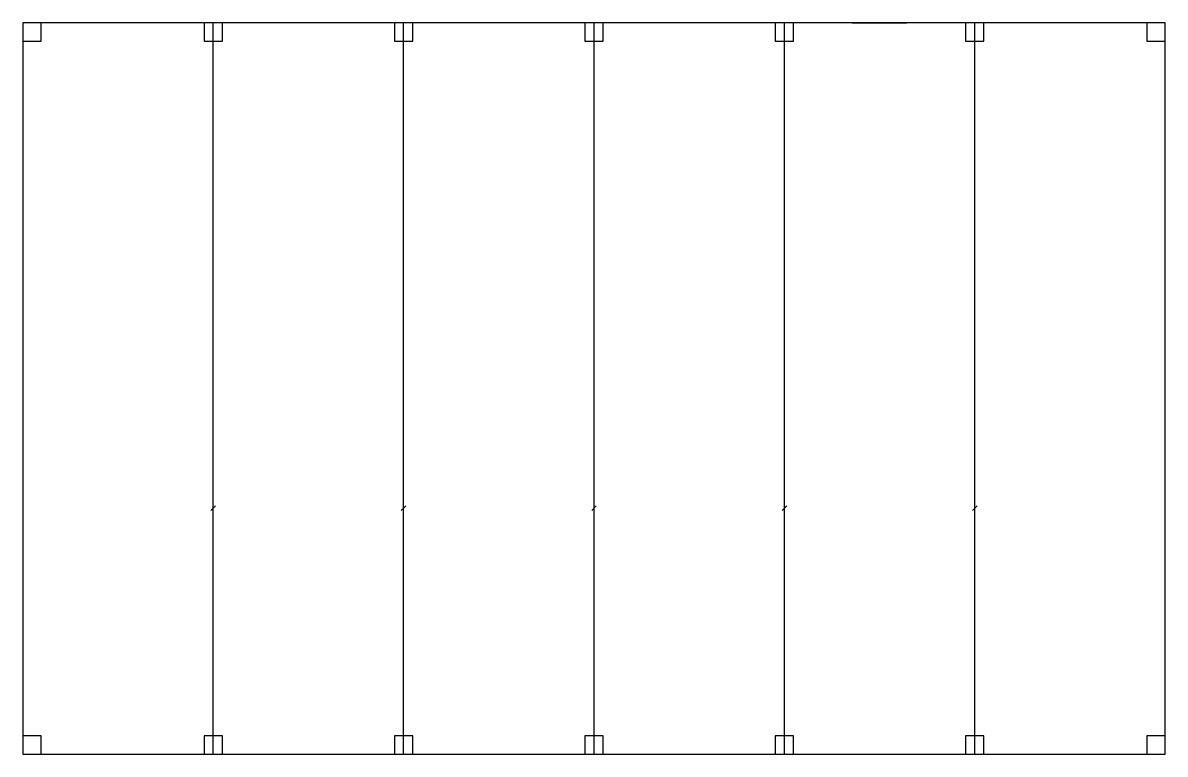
# Model space of a CAD drawing. Header units: metres. Extents: x 0 to 25000, y 0 to 16000.
import ezdxf

# ---------------------------------------------------------------- set-up
doc = ezdxf.new("R2010")
doc.units = ezdxf.units.M
for name, color, linetype in [('duvar', 1, 'Continuous'), ('k pencere', 4, 'Continuous'), ('kapı', 3, 'Continuous'), ('kolon', 2, 'Continuous')]:
    doc.layers.add(name, color=color, linetype=linetype)

msp = doc.modelspace()

# ---------------------------------------------------------------- linework, layer by layer
at = {"layer": 'duvar'}
for p, q in [((25000, 16000), (0, 16000)), ((0, 16000), (0, 0)), ((4166.667, 0), (4166.667, 16000)), ((8333.333, 0), (8333.333, 16000)), ((12500, 0), (12500, 16000)), ((16666.667, 0), (16666.667, 16000)), ((20833.333, 0), (20833.333, 16000)), ((25000, 0), (25000, 16000)), ((0, 0), (12498, 0)), ((12502, 0), (25000, 0))]:
    msp.add_line(p, q, dxfattribs=at)
at = {"layer": 'k pencere'}
for p, q in [((18150, 16000), (19350, 16000)), ((5650, 0), (6850, 0))]:
    msp.add_line(p, q, dxfattribs=at)
at = {"layer": 'kapı'}
for p, q in [((4116.667, 5333.333), (4216.667, 5433.333)), ((8283.333, 5333.333), (8383.333, 5433.333)), ((12450, 5333.333), (12550, 5433.333)), ((16616.667, 5333.333), (16716.667, 5433.333)), ((20783.333, 5333.333), (20883.333, 5433.333))]:
    msp.add_line(p, q, dxfattribs=at)
at = {"layer": 'kolon'}
for points in [[(0, 15600), (400, 15600), (400, 16000), (0, 16000), (0, 15600)], [(3966.667, 15600), (4366.667, 15600), (4366.667, 16000), (3966.667, 16000), (3966.667, 15600)], [(8133.333, 15600), (8533.333, 15600), (8533.333, 16000), (8133.333, 16000), (8133.333, 15600)], [(12300, 15600), (12700, 15600), (12700, 16000), (12300, 16000), (12300, 15600)], [(16466.667, 15600), (16866.667, 15600), (16866.667, 16000), (16466.667, 16000), (16466.667, 15600)], [(20633.333, 15600), (21033.333, 15600), (21033.333, 16000), (20633.333, 16000), (20633.333, 15600)], [(24600, 15600), (25000, 15600), (25000, 16000), (24600, 16000), (24600, 15600)], [(0, 0), (400, 0), (400, 400), (0, 400), (0, 0)], [(3966.667, 0), (4366.667, 0), (4366.667, 400), (3966.667, 400), (3966.667, 0)], [(8133.333, 0), (8533.333, 0), (8533.333, 400), (8133.333, 400), (8133.333, 0)], [(12300, 0), (12700, 0), (12700, 400), (12300, 400), (12300, 0)], [(16466.667, 0), (16866.667, 0), (16866.667, 400), (16466.667, 400), (16466.667, 0)], [(20633.333, 0), (21033.333, 0), (21033.333, 400), (20633.333, 400), (20633.333, 0)], [(24600, 0), (25000, 0), (25000, 400), (24600, 400), (24600, 0)]]:
    msp.add_lwpolyline(points, close=True, dxfattribs=at)

doc.saveas('drawing.dxf')
